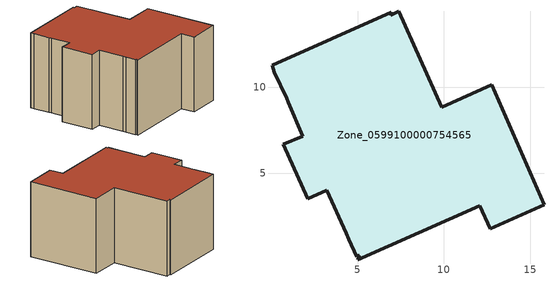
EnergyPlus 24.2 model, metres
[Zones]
Zone_0599100000754565
 floor ground (C_G): 0.03,11.26 6.95,14.35 6.93,14.16 7.37,14.39 9.86,8.82 12.76,10.13 15.8,3.18 12.69,1.8 12.06,3.14 5.01,0.01 5.1,0.24 4.93,0.17 4.49,1.17 4.33,1.54 3.22,4.03 2.09,3.53 0.69,6.69 1.82,7.15 0.98,9.12 0.87,9.36 0.17,10.87 z0
 wall outside (C_F): 1.82,7.15 0.69,6.69 2.09,3.53 3.22,4.03 4.33,1.54 4.49,1.17 4.93,0.17 5.1,0.24 5.01,0.01 12.06,3.14 12.69,1.8 15.8,3.18 12.76,10.13 9.86,8.82 7.37,14.39 6.93,14.16 6.95,14.35 0.03,11.26 0.17,10.87 0.87,9.36 0.98,9.12 1.82,7.15 z0:7.86
 roof outside (C_R): 5.01,0.01 12.06,3.14 12.69,1.8 15.8,3.18 12.76,10.13 9.86,8.82 7.37,14.39 6.93,14.16 6.95,14.35 0.03,11.26 0.17,10.87 0.87,9.36 0.98,9.12 1.82,7.15 0.69,6.69 2.09,3.53 3.22,4.03 4.33,1.54 4.49,1.17 4.93,0.17 5.1,0.24 z7.86
[BUILDING]
Pand.0599100000754565: North Axis=0; Terrain=City; Loads Convergence Tolerance Value=0.04; Temperature Convergence Tolerance Value=0.4; Solar Distribution=FullExterior; Maximum Number of Warmup Days=25; Minimum Number of Warmup Days=1
[Site:Location]
Rotterdam.The.Hague.AP_ZH_NLD Design_Conditions: Latitude=51.96; Longitude=4.45; Time Zone=1; Elevation=-4.5
[SITE:GROUNDTEMPERATURE:BUILDINGSURFACE]
18, 18, 18, 18, 18, 18, 18, 18, 18, 18, 18, 18
[MATERIAL] Thermal Absorptance=0.9; Solar Absorptance=0.7; Visible Absorptance=0.7
Name | Roughness | Thickness | Conductivity | Density | Specific Heat
G.D.2006-2014 | MediumSmooth | 0.15 | 0.06 | 540 | 1210
F.D.2006-2014 | Rough | 0.3 | 0.12 | 1920 | 840
R.D.2006-2014 | MediumRough | 0.2 | 0.08 | 1500 | 1000
[CONSTRUCTION]
C_G: G.D.2006-2014
C_F: F.D.2006-2014
C_R: R.D.2006-2014
[ZONE]
Zone_0599100000754565: Type=1; Multiplier=1; Ceiling Height=Autocalculate; Volume=Autocalculate; Floor Area=autocalculate; Part of Total Floor Area=Yes
[ZONEINFILTRATION:DESIGNFLOWRATE]
Infil_Zone_0599100000754565: Zone or ZoneList or Space or SpaceList=Zone_0599100000754565; Schedule=AlwaysOn; Design Flow Rate Calculation Method=Flow/Area; Flow Rate per Floor Area=0.0021; Constant Term Coefficient=1; Temperature Term Coefficient=0; Velocity Term Coefficient=0; Velocity Squared Term Coefficient=0
[HVACTEMPLATE:ZONE:IDEALLOADSAIRSYSTEM]
Zone_0599100000754565: Maximum Heating Supply Air Temperature=50; Minimum Cooling Supply Air Temperature=13; Maximum Heating Supply Air Humidity Ratio=0.0156; Minimum Cooling Supply Air Humidity Ratio=0.0077; Heating Limit=NoLimit; Cooling Limit=NoLimit; Dehumidification Control Type=ConstantSensibleHeatRatio; Cooling Sensible Heat Ratio=0.7; Dehumidification Setpoint=60; Humidification Control Type=None; Humidification Setpoint=30; Outdoor Air Method=None; Outdoor Air Flow Rate per Person=0.00944; Outdoor Air Flow Rate per Zone Floor Area=0; Outdoor Air Flow Rate per Zone=0; Demand Controlled Ventilation Type=None; Outdoor Air Economizer Type=NoEconomizer; Heat Recovery Type=None; Sensible Heat Recovery Effectiveness=0.7; Latent Heat Recovery Effectiveness=0.65
[ZONECONTROL:THERMOSTAT]
ThermostatControl_Zone_0599100000754565: Zone or ZoneList=Zone_0599100000754565; Control Type Schedule=DualSetpointControlType; Control 1=Thermostat_Zone_0599100000754565; Temperature Difference Between Cutout And Setpoint=0
[THERMOSTATSETPOINT:DUALSETPOINT]
Thermostat_Zone_0599100000754565: Heating Setpoint Temperature Schedule=HeatingSetpoint_Zone_0599100000754565; Cooling Setpoint Temperature Schedule=CoolingSetpoint_Zone_0599100000754565
[SCHEDULE:COMPACT]
HeatingSetpoint_Zone_0599100000754565: Through: 12/31, For: AllDays, Until: 24:00, 21
CoolingSetpoint_Zone_0599100000754565: Through: 12/31, For: AllDays, Until: 24:00, 24
DualSetpointControlType: Through: 12/31, For: AllDays, Until: 24:00, 4
AlwaysOn: Through: 12/31, For: AllDays, Until: 24:00, 1
